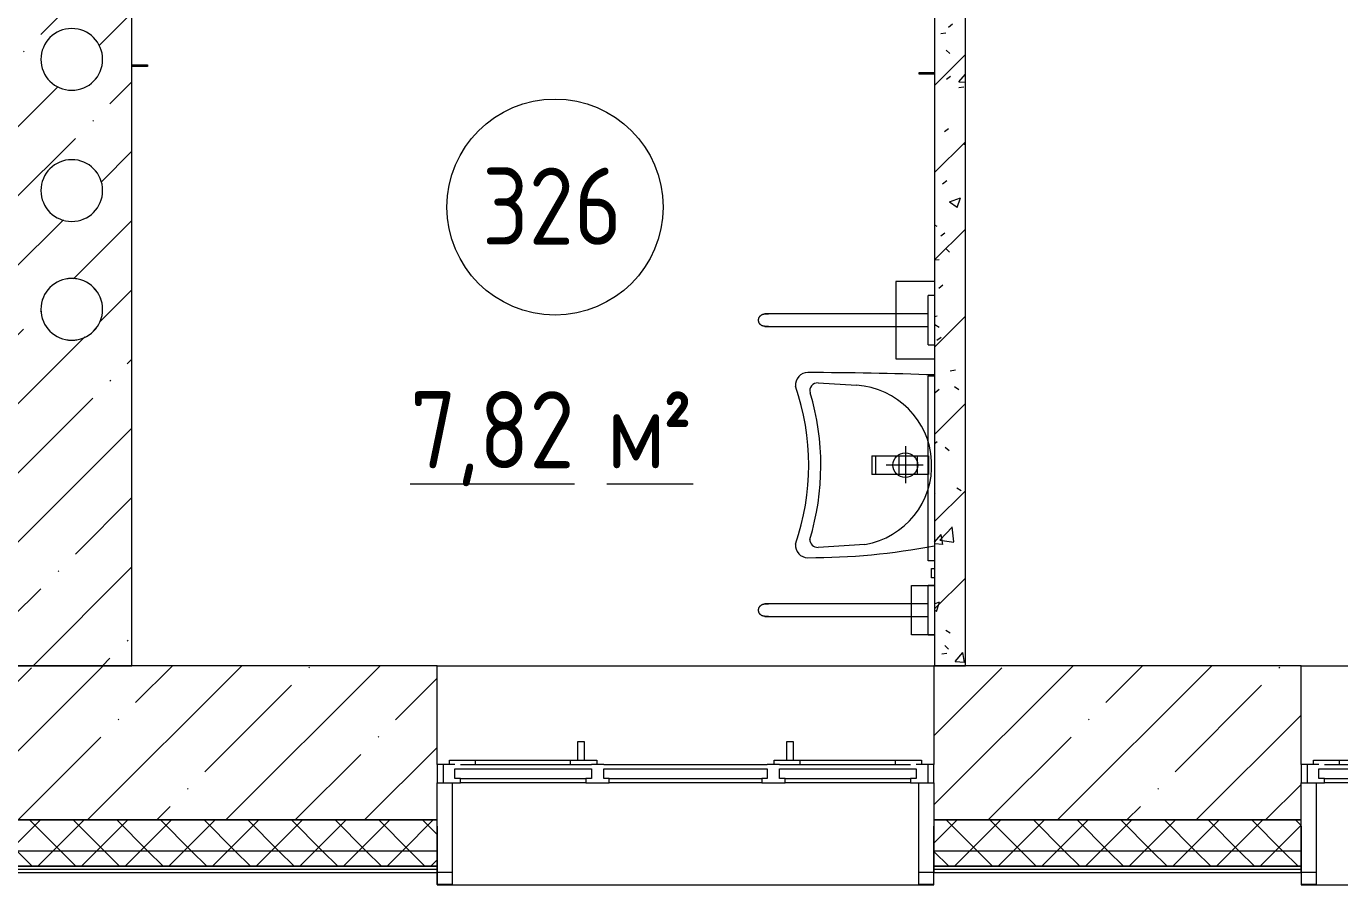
# Model space of a CAD drawing. Header units: millimetres. Extents: x -515342 to 330399, y -224905 to 507333.
# Drawn here: x -285982 to -281727, y 257760 to 260543 of the extents above; entities that cross this region are included whole.
import ezdxf

# ---------------------------------------------------------------- set-up
doc = ezdxf.new("R2010")
doc.units = ezdxf.units.MM
doc.layers.get('0').update_dxf_attribs({"lineweight": 0})
for name, color, linetype, lineweight in [('_ Окна', 7, 'Continuous', 0), ('Витраж', 7, 'Continuous', 0), ('Марки помещений', 7, 'Continuous', 0), ('Оборудование', 7, 'Continuous', 0), ('Окна', 7, 'Continuous', 0), ('Сантехника', 7, 'Continuous', 0), ('Стены внутренние', 7, 'Continuous', 0), ('Стены наружные', 7, 'Continuous', 0), ('Стены несущие', 7, 'Continuous', 0), ('Стены отделка', 7, 'Continuous', 0), ('Стены перегородки', 7, 'Continuous', 0), ('Стены штриховка', 7, 'Continuous', 0)]:
    doc.layers.add(name, color=color, linetype=linetype, lineweight=lineweight)
doc.styles.add('GOST Common_1', font='', dxfattribs={"width": 0.9, "height": 250})
doc.styles.add('GOST Common_2', font='', dxfattribs={"width": 0.9, "height": 250})
doc.styles.get('GOST Common_1').set_extended_font_data('GOST Common')
doc.styles.get('GOST Common_2').set_extended_font_data('GOST Common')
pattern_1 = [(45, (0, 0), (-70.71068, 70.71068), []), (135, (0, 0), (-70.71068, -70.71068), [])]

# ---------------------------------------------------------------- blocks, each defined once
blk = doc.blocks.new('Окно_ПВХ_3Створки_1Фрамуга-верх - АР_Окно_ОП_1820_h_х1570_3ст2фр-в-V3-О_АР_П_3__6_750_План 3 этажа')
at = {"layer": '_ Окна'}
for p, q in [((-729, 130), (-805, 130)), ((-805, 130), (-805, 70)), ((-785, 70), (-785, 130)), ((-729, 116), (-729, 130)), ((-247, 130), (-323, 130)), ((-323, 130), (-323, 116)), ((-247, 116), (-247, 130)), ((323, 130), (247, 130)), ((247, 130), (247, 116)), ((323, 116), (323, 130)), ((729, 130), (729, 116)), ((805, 130), (729, 130)), ((785, 70), (785, 130)), ((805, 70), (805, 130)), ((-747, 84), (-747, 116)), ((-747, 116), (-729, 116)), ((-323, 116), (-729, 116)), ((-323, 116), (-305, 116)), ((-305, 116), (-305, 84)), ((-265, 84), (-265, 116)), ((-265, 116), (-247, 116)), ((247, 116), (-247, 116)), ((247, 116), (265, 116)), ((265, 116), (265, 84)), ((305, 84), (305, 116)), ((305, 116), (323, 116)), ((729, 116), (323, 116)), ((729, 116), (747, 116)), ((747, 116), (747, 84)), ((-805, 70), (-747, 70)), ((-765, 56), (-765, 70)), ((-680, 56), (-765, 56)), ((-305, 84), (-747, 84)), ((-680, 70), (-680, 56)), ((-372, 70), (-372, 56)), ((-287, 56), (-372, 56)), ((-305, 70), (-265, 70)), ((-287, 70), (-287, 56)), ((265, 84), (-265, 84)), ((265, 70), (305, 70)), ((287, 56), (287, 70)), ((372, 56), (287, 56)), ((747, 84), (305, 84)), ((372, 70), (372, 56)), ((680, 70), (680, 56)), ((765, 56), (680, 56)), ((747, 70), (805, 70)), ((765, 70), (765, 56))]:
    blk.add_line(p, q, dxfattribs=at)
at = {"layer": 'Окна'}
for p, q in [((-729, 130), (-323, 130)), ((-247, 130), (247, 130)), ((323, 130), (729, 130)), ((-305, 70), (-729, 70)), ((-372, 56), (-680, 56)), ((-348.5, -4), (-348.5, 56)), ((-328.5, 56), (-328.5, -4)), ((265, 70), (-265, 70)), ((729, 70), (305, 70)), ((328.5, -4), (328.5, 56)), ((348.5, 56), (348.5, -4)), ((680, 56), (372, 56)), ((-328.5, -4), (-348.5, -4)), ((348.5, -4), (328.5, -4))]:
    blk.add_line(p, q, dxfattribs=at)
blk = doc.blocks.new('Прямоугольный импост - АР_Откос_Металлический_50х330 Белый Левый-9898756-О_АР_П_3__6_750_План 3 этажа')
at = {"layer": 'Витраж'}
blk.add_line((30162.6, 2265), (31672.6, 2265), dxfattribs=at)
blk = doc.blocks.new('Прямоугольный импост - АР_Откос_Металлический_50х330 Белый Правый-V10-О_АР_П_3__6_750_План 3 этажа')
at = {"layer": 'Витраж', "lineweight": 18}
for p, q in [((-50, -40), (-50, 290)), ((-49, 290), (-49, -39)), ((-1, -39), (-1, 150)), ((-1, 150), (0, 150)), ((0, 150), (0, -40)), ((0, -40), (-50, -40)), ((-49, -39), (-1, -39))]:
    blk.add_line(p, q, dxfattribs=at)
blk = doc.blocks.new('Прямоугольный импост - АР_Откос_Металлический_50х330 Коричневый Левый-9899770-О_АР_П_3__6_750_План 3 этажа')
at = {"layer": 'Витраж'}
blk.add_line((9710.9, -515), (11220.9, -515), dxfattribs=at)
blk = doc.blocks.new('Прямоугольный импост - АР_Откос_Металлический_50х330 Коричневый Правый-V14-О_АР_П_3__6_750_План 3 этажа')
at = {"layer": 'Витраж', "lineweight": 18}
for p, q in [((-50, -40), (-50, 290)), ((-49, 290), (-49, -39)), ((-1, -39), (-1, 150)), ((-1, 150), (0, 150)), ((0, 150), (0, -40)), ((0, -40), (-50, -40)), ((-49, -39), (-1, -39))]:
    blk.add_line(p, q, dxfattribs=at)
blk = doc.blocks.new('Прямоугольный импост - АР_Откос_Металлический_50х330 Коричневый Левый-V15-О_АР_П_3__6_750_План 3 этажа')
at = {"layer": 'Витраж', "lineweight": 18}
for p, q in [((-50, 290), (-50, -40)), ((-49, -39), (-49, 290)), ((0, 150), (-1, 150)), ((-1, 150), (-1, -39)), ((0, -40), (0, 150)), ((-50, -40), (0, -40)), ((-1, -39), (-49, -39))]:
    blk.add_line(p, q, dxfattribs=at)
blk = doc.blocks.new('СД_Люблино_Фасады_rvt-1-О_АР_П_3__6_750_План 3 этажа')
at = {"layer": 'Стены внутренние'}
h = blk.add_hatch(dxfattribs=at)
h.set_pattern_fill('FP_1', color=256, style=0, pattern_type=2)
h.set_pattern_definition([(45, (0, 0), (-224.5064, 224.5064), []), (45, (224.5, 0), (-224.5064, 224.5064), [396.875, -79.375, 3.353, -76.022])])
h.paths.add_polyline_path([(101935, -300), (101935, 200), (97625.8, 200), (97625.8, -300), (99681.2, -300)])
h.paths.add_polyline_path([(95594, -300), (96015.8, -300), (96015.8, 200), (94822.5, 200), (94822.5, -300), (95083.1, -300)])
h.paths.add_polyline_path([(93212.5, -300), (93212.5, 200), (92023.2, 200), (92023.2, -300), (93039.5, -300)])
h.paths.add_polyline_path([(90413.2, -300), (90413.2, 200), (88050, 200), (88050, -300), (89974.1, -300)])
h.paths.add_polyline_path([(86397.8, -300), (86440, -300), (86440, 200), (85825, 200), (85825, -300)])
at = {"layer": 'Стены наружные'}
h = blk.add_hatch(dxfattribs=at)
h.set_pattern_fill('FP_5', color=256, style=0, pattern_type=2)
h.set_pattern_definition(pattern_1)
h.paths.add_polyline_path([(101935, -400), (101935, -300), (97625.8, -300), (97625.8, -400), (99681.2, -400)])
h.paths.add_polyline_path([(96015.8, -400), (96015.8, -300), (94822.5, -300), (94822.5, -400), (95594, -400)])
h.paths.add_polyline_path([(93039.5, -400), (93212.5, -400), (93212.5, -300), (92023.2, -300), (92023.2, -400), (92528.6, -400)])
h.paths.add_polyline_path([(90413.2, -400), (90413.2, -300), (88050, -300), (88050, -400), (89974.1, -400)])
h.paths.add_polyline_path([(86440, -400), (86440, -300), (85225, -300), (85225, -400), (86397.8, -400)])
h = blk.add_hatch(dxfattribs=at)
h.set_pattern_fill('FP_5', color=256, style=0, pattern_type=2)
h.set_pattern_definition(pattern_1)
h.paths.add_polyline_path([(102035, -450), (102035, -400), (97625.8, -400), (97625.8, -450), (101935, -450)])
h.paths.add_polyline_path([(96015.8, -450), (96015.8, -400), (94822.5, -400), (94822.5, -450), (95594, -450)])
h.paths.add_polyline_path([(93039.5, -450), (93212.5, -450), (93212.5, -400), (92023.2, -400), (92023.2, -450), (92528.6, -450)])
h.paths.add_polyline_path([(90413.2, -450), (90413.2, -400), (88050, -400), (88050, -450), (89974.1, -450)])
h.paths.add_polyline_path([(86440, -450), (86440, -400), (85175, -400), (85175, -450), (86397.8, -450)])
at = {"layer": 'Стены внутренние'}
for p, q in [((90413.2, 200), (92023.2, 200)), ((93212.5, 200), (94822.5, 200)), ((90462.3, -470), (90414, -470)), ((92022.4, -470), (91974.1, -470)), ((93261.7, -470), (93213.3, -470))]:
    blk.add_line(p, q, dxfattribs=at)
at = {"layer": 'Стены несущие'}
for p, q in [((90413.2, 200), (88050, 200)), ((90413.2, -120), (90413.2, 200)), ((93212.5, 200), (92023.2, 200)), ((92023.2, 200), (92023.2, -120)), ((93212.5, -120), (93212.5, 200)), ((90413.2, -300), (90413.2, -180)), ((92023.2, -180), (92023.2, -300)), ((93212.5, -300), (93212.5, -180)), ((88050, -300), (90413.2, -300)), ((90413.2, -300), (88050, -300)), ((92023.2, -300), (93212.5, -300)), ((93212.5, -300), (92023.2, -300))]:
    blk.add_line(p, q, dxfattribs=at)
at = {"layer": 'Стены отделка', "lineweight": 9}
for p, q in [((90413.2, -400), (90413.2, -300)), ((92023.2, -300), (92023.2, -400)), ((93212.5, -400), (93212.5, -300)), ((90413.2, -450), (90413.2, -400)), ((92023.2, -400), (92023.2, -450)), ((93212.5, -450), (93212.5, -400)), ((90413.2, -460), (90413.2, -450)), ((90413.2, -470), (90413.2, -460)), ((92023.2, -450), (92023.2, -460)), ((92023.2, -460), (92023.2, -470)), ((93212.5, -460), (93212.5, -450)), ((93212.5, -470), (93212.5, -460)), ((88050, -470), (90413.2, -470)), ((92023.2, -470), (93212.5, -470))]:
    blk.add_line(p, q, dxfattribs=at)
at = {"layer": 'Стены штриховка'}
for p, q in [((88050, -400), (90413.2, -400)), ((92023.2, -400), (93212.5, -400)), ((88050, -450), (90413.2, -450)), ((90413.2, -450), (88050, -450)), ((88050, -460), (90413.2, -460)), ((92023.2, -450), (93212.5, -450)), ((93212.5, -450), (92023.2, -450)), ((92023.2, -460), (93212.5, -460))]:
    blk.add_line(p, q, dxfattribs=at)
at = {"layer": 'Витраж', "lineweight": 9, "extrusion": (0, 0, -1)}
for name, p in [('Прямоугольный импост - АР_Откос_Металлический_50х330 Коричневый Правый-V14-О_АР_П_3__6_750_План 3 этажа', (-90413.2, -470)), ('Прямоугольный импост - АР_Откос_Металлический_50х330 Белый Правый-V10-О_АР_П_3__6_750_План 3 этажа', (-93212.5, -470))]:
    blk.add_blockref(name, p, dxfattribs=at)
at = {"layer": 'Витраж', "lineweight": 9}
for name, p in [('Прямоугольный импост - АР_Откос_Металлический_50х330 Коричневый Левый-V15-О_АР_П_3__6_750_План 3 этажа', (92023.2, -470)), ('Прямоугольный импост - АР_Откос_Металлический_50х330 Коричневый Левый-9899770-О_АР_П_3__6_750_План 3 этажа', (80752.3, 5)), ('Прямоугольный импост - АР_Откос_Металлический_50х330 Белый Левый-9898756-О_АР_П_3__6_750_План 3 этажа', (63100, -2775))]:
    blk.add_blockref(name, p, dxfattribs=at)
at = {"layer": 'Окна', "lineweight": 9, "rotation": 180}
for p in [(91218.2, -50), (94017.5, -50)]:
    blk.add_blockref('Окно_ПВХ_3Створки_1Фрамуга-верх - АР_Окно_ОП_1820_h_х1570_3ст2фр-в-V3-О_АР_П_3__6_750_План 3 этажа', p, dxfattribs=at)
blk = doc.blocks.new('Опорный поручень - Опорный поручень для раковины-8747147-О_АР_П_3__6_750_План 3 этажа')
at = {"layer": 'Оборудование'}
for p, q in [((92005, 1239.9), (92005, 1399.9)), ((92025, 1399.9), (92005, 1399.9)), ((92005, 1339.9), (91565, 1339.9)), ((91565, 1299.9), (92005, 1299.9)), ((92005, 1239.9), (92025, 1239.9))]:
    blk.add_line(p, q, dxfattribs=at)
at = {"layer": 'Оборудование', "flags": 128}
for points in [[(91455, 1319.9), (91455, 1320.7), (91455.1, 1321.5), (91455.1, 1322.3), (91455.3, 1323.1), (91455.4, 1323.9), (91455.6, 1324.7), (91455.8, 1325.5), (91456, 1326.2), (91456.3, 1327), (91456.6, 1327.7), (91456.9, 1328.5), (91457.3, 1329.2), (91457.6, 1329.9), (91458.1, 1330.6), (91458.5, 1331.2), (91459, 1331.9), (91459.4, 1332.5), (91460, 1333.1), (91460.5, 1333.7), (91461.1, 1334.3), (91461.7, 1334.8), (91462.3, 1335.4), (91462.9, 1335.9), (91463.5, 1336.3), (91464.2, 1336.8), (91464.9, 1337.2), (91465.6, 1337.6), (91466.3, 1337.9), (91467, 1338.3), (91467.8, 1338.6), (91468.5, 1338.9), (91469.3, 1339.1), (91470, 1339.3), (91470.8, 1339.5), (91471.6, 1339.6), (91472.4, 1339.8), (91473.2, 1339.9), (91474, 1339.9), (91474.8, 1339.9), (91475, 1339.9)], [(91475, 1299.9), (91474.2, 1300), (91473.4, 1300), (91472.6, 1300.1), (91471.8, 1300.2), (91471, 1300.3), (91470.2, 1300.5), (91469.5, 1300.7), (91468.7, 1301), (91468, 1301.2), (91467.2, 1301.5), (91466.5, 1301.8), (91465.8, 1302.2), (91465.1, 1302.6), (91464.4, 1303), (91463.7, 1303.4), (91463.1, 1303.9), (91462.4, 1304.4), (91461.8, 1304.9), (91461.2, 1305.4), (91460.7, 1306), (91460.1, 1306.6), (91459.6, 1307.2), (91459.1, 1307.8), (91458.6, 1308.5), (91458.2, 1309.1), (91457.8, 1309.8), (91457.4, 1310.5), (91457, 1311.2), (91456.7, 1312), (91456.4, 1312.7), (91456.1, 1313.4), (91455.8, 1314.2), (91455.6, 1315), (91455.4, 1315.8), (91455.3, 1316.5), (91455.2, 1317.3), (91455.1, 1318.1), (91455, 1318.9), (91455, 1319.7), (91455, 1319.9)], [(91565, 1339.9), (91561.4, 1339.9), (91557.8, 1339.9), (91554.2, 1339.9), (91550.7, 1339.9), (91547.1, 1339.9), (91543.6, 1339.9), (91540.1, 1339.9), (91536.7, 1339.9), (91533.3, 1339.9), (91530, 1339.9), (91526.7, 1339.9), (91523.4, 1339.9), (91520.3, 1339.9), (91517.2, 1339.9), (91514.2, 1339.9), (91511.3, 1339.9), (91508.4, 1339.9), (91505.7, 1339.9), (91503, 1339.9), (91500.4, 1339.9), (91498, 1339.9), (91495.6, 1339.9), (91493.4, 1339.9), (91491.3, 1339.9), (91489.3, 1339.9), (91487.4, 1339.9), (91485.6, 1339.9), (91484, 1339.9), (91482.5, 1339.9), (91481.1, 1339.9), (91479.9, 1339.9), (91478.8, 1339.9), (91477.8, 1339.9), (91477, 1339.9), (91476.3, 1339.9), (91475.8, 1339.9), (91475.4, 1339.9), (91475.1, 1339.9), (91475, 1339.9), (91475, 1339.9)], [(91475, 1339.9), (91475.1, 1339.9), (91475.3, 1339.9), (91475.6, 1339.9), (91476.1, 1339.9), (91476.8, 1339.9), (91477.6, 1339.9), (91478.5, 1339.9), (91479.6, 1339.9), (91480.8, 1339.9), (91482.1, 1339.9), (91483.6, 1339.9), (91485.2, 1339.9), (91486.9, 1339.9)], [(91487.4, 1299.9), (91485.6, 1299.9), (91484, 1299.9), (91482.5, 1299.9), (91481.1, 1299.9), (91479.9, 1299.9), (91478.8, 1299.9), (91477.8, 1299.9), (91477, 1299.9), (91476.3, 1299.9), (91475.8, 1299.9), (91475.4, 1299.9), (91475.1, 1299.9), (91475, 1299.9), (91475, 1299.9)], [(91475, 1299.9), (91475.1, 1299.9), (91475.3, 1299.9), (91475.6, 1299.9), (91476.1, 1299.9), (91476.8, 1299.9), (91477.6, 1299.9), (91478.5, 1299.9), (91479.6, 1299.9), (91480.8, 1299.9), (91482.1, 1299.9), (91483.6, 1299.9), (91485.2, 1299.9), (91486.9, 1299.9), (91488.7, 1299.9), (91490.7, 1299.9), (91492.8, 1299.9), (91495, 1299.9), (91497.3, 1299.9), (91499.8, 1299.9), (91502.3, 1299.9), (91504.9, 1299.9), (91507.7, 1299.9), (91510.5, 1299.9), (91513.4, 1299.9), (91516.4, 1299.9), (91519.4, 1299.9), (91522.6, 1299.9), (91525.8, 1299.9), (91529.1, 1299.9), (91532.4, 1299.9), (91535.8, 1299.9), (91539.2, 1299.9), (91542.7, 1299.9), (91546.2, 1299.9), (91549.7, 1299.9), (91553.3, 1299.9), (91556.8, 1299.9), (91560.4, 1299.9), (91564, 1299.9), (91565, 1299.9)]]:
    blk.add_lwpolyline(points, dxfattribs=at)
blk = doc.blocks.new('Раковина для МГН 600х450 - Раковина для МГН 600х450-10138457-О_АР_П_3__6_750_План 3 этажа')
at = {"layer": 'Сантехника'}
for p, q in [((-30, -56.2), (-30, -20)), ((-30, -20), (30, -20)), ((0, -37.3), (0, -157.3)), ((30, -20), (30, -56.2)), ((-30, -116.2), (-30, -56.2)), ((-30, -56.2), (30, -56.2)), ((30, -56.2), (30, -116.2)), ((-61.5, -95), (58.5, -95)), ((-30, -191.2), (-30, -116.2)), ((-30, -116.2), (30, -116.2)), ((30, -116.2), (30, -191.2)), ((-30, -203.7), (-30, -191.2)), ((-30, -191.2), (30, -191.2)), ((-30, -203.7), (30, -203.7)), ((30, -191.2), (30, -203.7)), ((-266.6, -377.9), (-258.8, -253.2)), ((257, -225.9), (266.6, -377.9))]:
    blk.add_line(p, q, dxfattribs=at)
blk.add_circle((0, -95), 40, dxfattribs=at)
for centre, radius, start, end in [((10581.6, -411), 10881.6, 177.83789, 180), ((0.7, -269.5), 260, 9.6656, 176.4059), ((-1895.6, -411), 2195.6, 0, 10.7764), ((-241.6, -379.4), 25, 176.4059, 286.6852), ((1.4, -1190.1), 821.3, 73.0663, 106.6852), ((241.6, -379.4), 25, 267.5878, 3.5941), ((-260, -411), 40, 180, 275.3659), ((0, -1190.1), 782.4, 70.8821, 109.1179), ((260, -411), 40, 264.6341, 360)]:
    blk.add_arc(centre, radius, start, end, dxfattribs=at)
blk = doc.blocks.new('2D_МГН_Санузел_Аксессуары - АР_Сантехнические приборы_Бесконтактная сушилка для рук-10688766-О_АР_П_3__6_750_План 3 этажа')
at = {"layer": 'Сантехника'}
for p, q in [((-234.1, 175), (-234.1, 50)), ((15.9, 175), (-234.1, 175)), ((15.9, 50), (15.9, 175))]:
    blk.add_line(p, q, dxfattribs=at)
blk = doc.blocks.new('2D_МГН_Санузел_Аксессуары - АР_Сантехнические приборы_Бесконтактный сенсорный дозатор для мыла-10688754-О_АР_П_3__6_750_План 3 этажа')
at = {"layer": 'Сантехника'}
for p, q in [((-189.1, 50), (-189.1, 125)), ((-189.1, 125), (-29.1, 125)), ((-29.1, 125), (-29.1, 50))]:
    blk.add_line(p, q, dxfattribs=at)
blk = doc.blocks.new('2D_МГН_Санузел_Аксессуары - АР_Сантехнические приборы_Зеркало поворотное-10688752-О_АР_П_3__6_750_План 3 этажа')
at = {"layer": 'Сантехника'}
for p, q in [((-409.1, 50), (-409.1, 70)), ((-409.1, 70), (190.9, 70)), ((190.9, 70), (190.9, 50))]:
    blk.add_line(p, q, dxfattribs=at)
blk = doc.blocks.new('2D_МГН_Санузел_Аксессуары - АР_Сантехнические приборы_Комплект 2-10688748-О_АР_П_3__6_750_План 3 этажа')
at = {"layer": 'Сантехника'}
for p, q in [((-124.1, 50), (-124.1, 60)), ((-124.1, 60), (-94.1, 60)), ((-94.1, 60), (-94.1, 50))]:
    blk.add_line(p, q, dxfattribs=at)
blk = doc.blocks.new('2D_МГН_Санузел_Аксессуары - АР_Сантехнические приборы_Универсальный травмобезопасный держатель _крючок для костылей_-10688767-О_АР_П_3__6_750_План 3 этажа')
at = {"layer": 'Сантехника'}
for p, q in [((-111.6, 50), (-111.6, 100)), ((-111.6, 100), (-106.6, 100)), ((-106.6, 100), (-106.6, 50))]:
    blk.add_line(p, q, dxfattribs=at)
blk = doc.blocks.new('2D_МГН_Санузел_Аксессуары - АР_Сантехнические приборы_Универсальный травмобезопасный держатель _крючок_-10688750-О_АР_П_3__6_750_План 3 этажа')
at = {"layer": 'Сантехника'}
for p, q in [((-111.6, 195), (-111.6, 245)), ((-111.6, 245), (-106.6, 245)), ((-106.6, 245), (-106.6, 195))]:
    blk.add_line(p, q, dxfattribs=at)
blk = doc.blocks.new('ASVP_Марка_Помещение_ДваЗначения - Номер Площадь-685795-О_АР_П_3__6_750_План 3 этажа')
at = {"layer": 'Марки помещений'}
blk.add_circle((0, 0), 3.5, dxfattribs=at)

msp = doc.modelspace()

# ---------------------------------------------------------------- hatches: boundary and pattern name
at = {"layer": 'Стены внутренние'}
h = msp.add_hatch(dxfattribs=at)
h.set_pattern_fill('FP_1', color=256, style=0, pattern_type=2)
h.set_pattern_definition([(45, (-375064.64, 258270.4), (-224.5064, 224.5064), []), (45, (-374840.13, 258270.4), (-224.5064, 224.5064), [396.875, -79.375, 3.353, -76.022])])
h.paths.add_polyline_path([(-285639.6354, 258470.4137), (-285639.6354, 264475.4137), (-286029.6354, 264475.4137), (-286029.6354, 258470.4137)])
h.paths.add_polyline_path([(-285852.0002, 259526.933), (-285884.6354, 259538.8112), (-285911.2398, 259561.135), (-285928.6046, 259591.2117), (-285934.6354, 259625.4137), (-285928.6046, 259659.6158), (-285911.2398, 259689.6925), (-285884.6354, 259712.0163), (-285852.0002, 259723.8945), (-285817.2706, 259723.8945), (-285784.6354, 259712.0163), (-285758.0309, 259689.6925), (-285740.6661, 259659.6158), (-285734.6354, 259625.4137), (-285740.6661, 259591.2117), (-285758.0309, 259561.135), (-285784.6354, 259538.8112), (-285817.2706, 259526.933)])
h.paths.add_polyline_path([(-285817.2706, 259911.933), (-285852.0002, 259911.933), (-285884.6354, 259923.8112), (-285911.2398, 259946.135), (-285928.6046, 259976.2117), (-285934.6354, 260010.4137), (-285928.6046, 260044.6158), (-285911.2398, 260074.6925), (-285884.6354, 260097.0163), (-285852.0002, 260108.8945), (-285817.2706, 260108.8945), (-285784.6354, 260097.0163), (-285758.0309, 260074.6925), (-285740.6661, 260044.6158), (-285734.6354, 260010.4137), (-285740.6661, 259976.2117), (-285758.0309, 259946.135), (-285784.6354, 259923.8112)])
h.paths.add_polyline_path([(-285852.0002, 260336.933), (-285884.6354, 260348.8112), (-285911.2398, 260371.135), (-285928.6046, 260401.2117), (-285934.6354, 260435.4137), (-285928.6046, 260469.6158), (-285911.2398, 260499.6925), (-285884.6354, 260522.0163), (-285852.0002, 260533.8945), (-285817.2706, 260533.8945), (-285784.6354, 260522.0163), (-285758.0309, 260499.6925), (-285740.6661, 260469.6158), (-285734.6354, 260435.4137), (-285740.6661, 260401.2117), (-285758.0309, 260371.135), (-285784.6354, 260348.8112), (-285817.2706, 260336.933)])
h.paths.add_polyline_path([(-285817.2706, 260721.933), (-285852.0002, 260721.933), (-285884.6354, 260733.8112), (-285911.2398, 260756.135), (-285928.6046, 260786.2117), (-285934.6354, 260820.4137), (-285928.6046, 260854.6158), (-285911.2398, 260884.6925), (-285884.6354, 260907.0163), (-285852.0002, 260918.8945), (-285817.2706, 260918.8945), (-285784.6354, 260907.0163), (-285758.0309, 260884.6925), (-285740.6661, 260854.6158), (-285734.6354, 260820.4137), (-285740.6661, 260786.2117), (-285758.0309, 260756.135), (-285784.6354, 260733.8112)])
h.paths.add_polyline_path([(-285852.0002, 262296.933), (-285884.6354, 262308.8112), (-285911.2398, 262331.135), (-285929.097, 262364.0042), (-285934.6354, 262395.4137), (-285928.6046, 262429.6158), (-285911.2398, 262459.6925), (-285884.6354, 262482.0163), (-285852.0002, 262493.8945), (-285817.2706, 262493.8945), (-285784.6354, 262482.0163), (-285758.0309, 262459.6925), (-285740.6661, 262429.6158), (-285734.6354, 262395.4137), (-285740.6661, 262361.2117), (-285758.0309, 262331.135), (-285784.6354, 262308.8112), (-285817.2706, 262296.933)])
h.paths.add_polyline_path([(-285817.2706, 262721.933), (-285853.1855, 262722.3644), (-285884.6354, 262733.8112), (-285911.2398, 262756.135), (-285928.6046, 262786.2117), (-285934.6354, 262820.4137), (-285928.6046, 262854.6158), (-285911.2398, 262884.6925), (-285884.6354, 262907.0163), (-285852.0002, 262918.8945), (-285817.2706, 262918.8945), (-285784.6354, 262907.0163), (-285758.0309, 262884.6925), (-285740.6661, 262854.6158), (-285734.6354, 262820.4137), (-285740.6661, 262786.2117), (-285758.0309, 262756.135), (-285784.6354, 262733.8112), (-285816.0852, 262722.3644)])
h.paths.add_polyline_path([(-285817.2706, 263076.933), (-285852.0002, 263076.933), (-285884.6354, 263088.8112), (-285911.2398, 263111.135), (-285928.6046, 263141.2117), (-285934.6354, 263175.4137), (-285928.6046, 263209.6158), (-285911.2398, 263239.6925), (-285884.6354, 263262.0163), (-285852.0002, 263273.8945), (-285817.2706, 263273.8945), (-285784.6354, 263262.0163), (-285758.0309, 263239.6925), (-285740.6661, 263209.6158), (-285734.6354, 263175.4137), (-285740.6661, 263141.2117), (-285758.0309, 263111.135), (-285784.6354, 263088.8112), (-285806.8531, 263080.7246)])
h.paths.add_polyline_path([(-285817.2706, 263531.933), (-285852.0002, 263531.933), (-285884.6354, 263543.8112), (-285911.2398, 263566.135), (-285928.6046, 263596.2117), (-285934.6354, 263630.4137), (-285928.6046, 263664.6158), (-285911.2398, 263694.6925), (-285884.6354, 263717.0163), (-285852.0002, 263728.8945), (-285817.2706, 263728.8945), (-285784.6354, 263717.0163), (-285758.0309, 263694.6925), (-285740.6661, 263664.6158), (-285734.6354, 263630.4137), (-285740.6661, 263596.2117), (-285758.0309, 263566.135), (-285784.6354, 263543.8112)])
h.paths.add_polyline_path([(-285817.2706, 263916.933), (-285852.0002, 263916.933), (-285884.6354, 263928.8112), (-285911.2398, 263951.135), (-285928.6046, 263981.2117), (-285934.6354, 264015.4137), (-285928.6046, 264049.6158), (-285911.2398, 264079.6925), (-285884.6354, 264102.0163), (-285852.0002, 264113.8945), (-285817.2706, 264113.8945), (-285784.6354, 264102.0163), (-285758.0309, 264079.6925), (-285740.6661, 264049.6158), (-285734.6354, 264015.4137), (-285740.6661, 263981.2117), (-285758.0309, 263951.135), (-285784.6354, 263928.8112)])
h.paths.add_polyline_path([(-285817.2706, 264232.9137), (-285852.0002, 264232.9137), (-285884.6354, 264244.7919), (-285911.2398, 264267.1157), (-285928.6046, 264297.1925), (-285934.6354, 264331.3945), (-285928.6046, 264365.5965), (-285911.2398, 264395.6733), (-285884.6354, 264417.997), (-285852.0002, 264429.8753), (-285817.2706, 264429.8753), (-285784.6354, 264417.997), (-285758.0309, 264395.6733), (-285740.6661, 264365.5965), (-285734.6354, 264331.3945), (-285740.6661, 264297.1925), (-285758.0309, 264267.1157), (-285784.6354, 264244.7919)])
h = msp.add_hatch(dxfattribs=at)
h.set_pattern_fill('FP_2', color=256, style=0, pattern_type=2)
h.set_pattern_definition([(45, (-375064.64, 258270.41), (-141.42136, 141.42136), [])])
h.paths.add_polyline_path([(-282939.6354, 258470.4137), (-282939.6354, 261575.4137), (-283039.6354, 261575.4137), (-283039.6354, 258470.4137)])
h.paths.add_polyline_path([(-283039.6354, 261675.4137), (-282939.6354, 261675.4137), (-282939.6354, 264475.4137), (-283039.6354, 264475.4137), (-283039.6354, 261850.4137)])
h = msp.add_hatch(dxfattribs=at)
h.set_pattern_fill('FP_3', color=256, style=0, pattern_type=2)
h.set_pattern_definition([(50, (-375064.64, 258270.4), (364.3679, -31.8783), [38.1, -419.1]), (355, (-375064.64, 258270.4), (-70.4859, 382.1133), [30.48, -335.28]), (100.451, (-375034.27, 258267.76), (293.885, 350.2334), [32.38, -356.18]), (46.184, (-375064.64, 258372), (542.1585, -84.0858), [57.15, -628.65]), (96.636, (-375019.46, 258365), (474.805, 494.8554), [48.57, -534.27]), (351.184, (-375064.64, 258372), (474.8102, 494.85), [45.72, -502.92]), (21, (-375013.84, 258346.6), (303.2285, -204.5305), [38.1, -419.1]), (326, (-375013.84, 258346.6), (123.6039, 368.376), [30.48, -335.28]), (71.451, (-374988.57, 258329.57), (426.8341, 163.8427), [32.38, -356.18]), (37.5, (-375064.64, 258270.41), (6.17665, 169.11015), [16.764, -314.452, 16.764, -323.596, -336.55]), (37.5, (-375064.64, 258270.41), (6.17665, 169.11015), [-671.576, 16.764, -319.786]), (7.5, (-375064.64, 258270.41), (133.63888, 200.3615), [16.764, -177.292, 16.764, -306.832, -128.27]), (7.5, (-375064.64, 258270.41), (133.63888, 200.3615), [-517.652, 16.764, -111.506]), (327.5, (-375177.92, 258270.41), (271.18182, -11.45836), [16.764, -110.236, 16.764, -379.476, -525.78]), (327.5, (-375177.92, 258270.41), (271.18182, -11.45836), [-523.24, 16.764, -509.016]), (317.5, (-375228.72, 258270.41), (296.2585, 50.85285), [16.764, -148.336, 16.764, -246.38, -373.38]), (317.5, (-375228.72, 258270.41), (296.2585, 50.85285), [-428.244, 16.764, -356.616])])
h.paths.add_polyline_path([(-282939.6354, 258470.4137), (-282939.6354, 261575.4137), (-283039.6354, 261575.4137), (-283039.6354, 258470.4137)])
h.paths.add_polyline_path([(-283039.6354, 261675.4137), (-282939.6354, 261675.4137), (-282939.6354, 264475.4137), (-283039.6354, 264475.4137), (-283039.6354, 261850.4137)])

# ---------------------------------------------------------------- linework, layer by layer
for start, end in [(96.6878718, 101.9770284), (78.0229716, 83.3121282), (156.6878718, 161.9770284), (138.0229716, 143.3121282), (36.6878718, 41.9770284), (18.0229716, 23.3121282), (198.0229716, 203.3121282), (336.6878718, 341.9770284), (216.6878718, 221.9770284), (318.0229716, 323.3121282), (258.0229716, 263.3121282), (276.6878718, 281.9770284)]:
    msp.add_arc((-285834.6354, 259625.4137), 100, start, end, dxfattribs=at)
at = {"layer": 'Стены несущие'}
for p, q in [((-285639.6354, 258470.4137), (-285639.6354, 261575.4137)), ((-286029.6354, 258470.4137), (-285639.6354, 258470.4137))]:
    msp.add_line(p, q, dxfattribs=at)
for centre, start, end in [((-285834.6354, 260435.4137), 0, 180), ((-285834.6354, 260435.4137), 180, 0), ((-285834.6354, 260010.4137), 0, 180), ((-285834.6354, 260010.4137), 180, 0), ((-285834.6354, 259625.4137), 0, 180), ((-285834.6354, 259625.4137), 180, 0)]:
    msp.add_arc(centre, 100, start, end, dxfattribs=at)
at = {"layer": 'Стены перегородки'}
for p, q in [((-283039.6354, 261575.4137), (-283039.6354, 258470.4137)), ((-282939.6354, 258470.4137), (-282939.6354, 261575.4137)), ((-283039.6354, 258470.4137), (-282939.6354, 258470.4137))]:
    msp.add_line(p, q, dxfattribs=at)

# ---------------------------------------------------------------- block references
msp.add_blockref('СД_Люблино_Фасады_rvt-1-О_АР_П_3__6_750_План 3 этажа', (-375064.6354, 258270.4137))
at = {"layer": 'Марки помещений', "xscale": 99.99999999999993, "yscale": 99.99999999999993, "zscale": 99.99999999999993}
msp.add_blockref('ASVP_Марка_Помещение_ДваЗначения - Номер Площадь-685795-О_АР_П_3__6_750_План 3 этажа', (-284269.0725, 259957.0044), dxfattribs=at)
at = {"layer": 'Оборудование'}
for p in [(-375064.6354, 258270.4137), (-375064.6354, 257330.4737)]:
    msp.add_blockref('Опорный поручень - Опорный поручень для раковины-8747147-О_АР_П_3__6_750_План 3 этажа', p, dxfattribs=at)
at = {"layer": 'Сантехника'}
for name, p, rotation in [('2D_МГН_Санузел_Аксессуары - АР_Сантехнические приборы_Универсальный травмобезопасный держатель _крючок_-10688750-О_АР_П_3__6_750_План 3 этажа', (-285834.6354, 260306.3391), 269.9999999999997), ('2D_МГН_Санузел_Аксессуары - АР_Сантехнические приборы_Универсальный травмобезопасный держатель _крючок для костылей_-10688767-О_АР_П_3__6_750_План 3 этажа', (-282989.6354, 260499.4883), 89.99999999999991), ('2D_МГН_Санузел_Аксессуары - АР_Сантехнические приборы_Бесконтактная сушилка для рук-10688766-О_АР_П_3__6_750_План 3 этажа', (-282989.6354, 259699.4883), 89.99999999999991), ('Раковина для МГН 600х450 - Раковина для МГН 600х450-10138457-О_АР_П_3__6_750_План 3 этажа', (-283039.1354, 259120.4137), 270.0000000000003), ('2D_МГН_Санузел_Аксессуары - АР_Сантехнические приборы_Зеркало поворотное-10688752-О_АР_П_3__6_750_План 3 этажа', (-282989.6354, 259219.4883), 89.99999999999991), ('2D_МГН_Санузел_Аксессуары - АР_Сантехнические приборы_Комплект 2-10688748-О_АР_П_3__6_750_План 3 этажа', (-282989.6354, 258879.4883), 89.99999999999991), ('2D_МГН_Санузел_Аксессуары - АР_Сантехнические приборы_Бесконтактный сенсорный дозатор для мыла-10688754-О_АР_П_3__6_750_План 3 этажа', (-282989.6354, 258759.4883), 89.99999999999991)]:
    msp.add_blockref(name, p, dxfattribs=dict(at, rotation=rotation))

# ---------------------------------------------------------------- texts
at = {"layer": 'Марки помещений', "char_height": 250, "attachment_point": 1}
for s, insert, width, style in [('326', (-284505.3297, 260084.7295), 584.430187, 'GOST Common_1'), ('\\L7,82 ', (-284737.9659, 259360.199), 772.025062, 'GOST Common_1'), ('\\L\\fGOST Common|b0|i0|c238|p34|;\\W.9;\\L²', (-283922.3878, 259360.199), 165.949312, 'GOST Common_2'), ('\\L\\fGOST Common|b0|i0|c204|p34|;\\W.9;\\Lм', (-284100.9816, 259360.199), 216.455625, 'GOST Common_1')]:
    msp.add_mtext(s, dxfattribs=dict(at, insert=insert, width=width, style=style))

doc.saveas('drawing.dxf')
